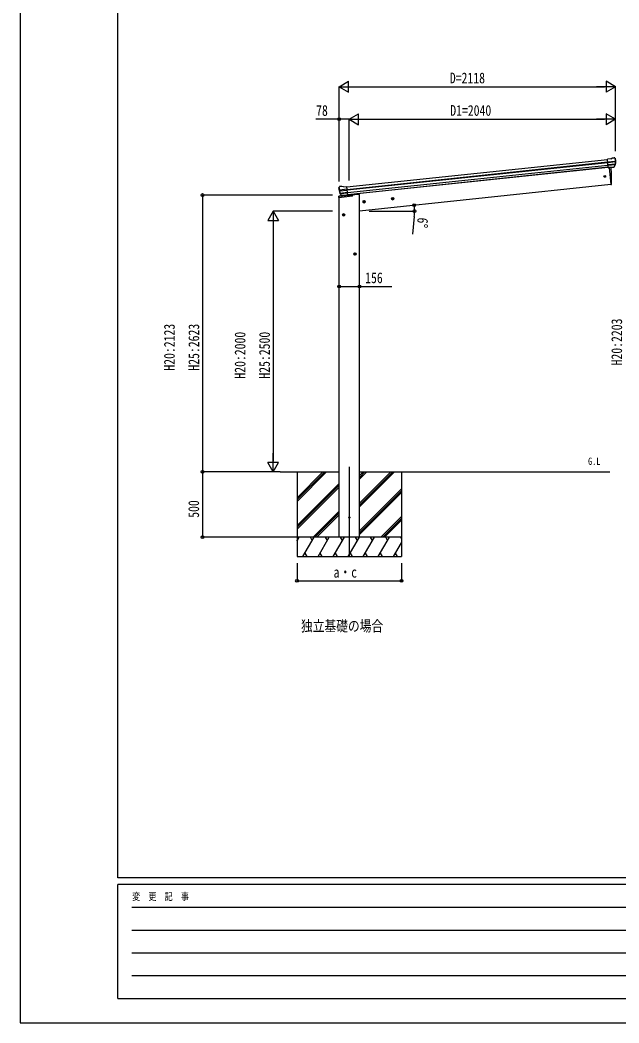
# Model space of a CAD drawing. Units: millimetres, scale not verified. Extents: x -10512 to 10512, y -7425 to 7425.
# Drawn here: x -10512 to -5923, y -7425 to 264 of the extents above; entities that cross this region are included whole.
import ezdxf
from ezdxf.enums import TextEntityAlignment as Align

# ---------------------------------------------------------------- set-up
doc = ezdxf.new("R2010")
doc.units = ezdxf.units.MM
doc.header["$LTSCALE"] = 30
for name, color, linetype in [('0-2_USER1', 3, 'Continuous'), ('0-3_YKK_12', 2, 'Continuous'), ('0-4_YKK_13', 4, 'Continuous'), ('0-5_YKK_A1', 4, 'Continuous'), ('0-6_YKK_D', 6, 'Continuous'), ('0-7_YKK_ZWAK', 7, 'Continuous')]:
    doc.layers.add(name, color=color, linetype=linetype)
doc.styles.add('ＭＳ ゴシック', font='')
doc.styles.get('ＭＳ ゴシック').set_extended_font_data('MS Gothic')

msp = doc.modelspace()

# ---------------------------------------------------------------- linework, layer by layer
at = {"layer": '0-3_YKK_12'}
msp.add_line((-7990.3, -3161.78), (-7990.3, -3855.1), dxfattribs=at)
at = {"layer": '0-4_YKK_13'}
for p, q in [((-5985.49, -800.48), (-6012.02, -803.26)), ((-6005.23, -867.82), (-6012.02, -803.26)), ((-6009.86, -823.79), (-5950.12, -817.51)), ((-5949.64, -823.38), (-6009.24, -829.65)), ((-5950.48, -840.14), (-6007.51, -846.13)), ((-5951.87, -844.8), (-6007.04, -850.6)), ((-5960.43, -861.38), (-5950.98, -843.08)), ((-5959.37, -861.81), (-5949.25, -843.55)), ((-5959.18, -791.68), (-5959.18, -791.68)), ((-5955.51, -792.76), (-5955.51, -792.76)), ((-5955.51, -792.76), (-5951.19, -796.26)), ((-5951.19, -796.26), (-5950.33, -796.96)), ((-5948.94, -800.66), (-5949.25, -798.81)), ((-5961.88, -863.03), (-6005.26, -867.59)), ((-6005.23, -867.82), (-5995.29, -866.77)), ((-5998.66, -867.13), (-5984.96, -997.5)), ((-5995.29, -866.77), (-5995.01, -866.84)), ((-5995.01, -866.84), (-5969.68, -864.17)), ((-5969.68, -864.17), (-5969.43, -864.05)), ((-5969.43, -864.05), (-5961.74, -863.25)), ((-5984.96, -997.5), (-5982.91, -997.21)), ((-8070.34, -1023.62), (-8070.42, -1021.75)), ((-8069.05, -1018.86), (-8069.75, -1019.72)), ((-8065.56, -1014.54), (-8069.05, -1018.86)), ((-7963.48, -1075.17), (-8068.25, -1086.18)), ((-8068.25, -1086.18), (-7963.48, -1075.17)), ((-7963.48, -1075.24), (-8067.73, -1086.19)), ((-7963.48, -1075.74), (-8066.81, -1086.6)), ((-8005.94, -1033.59), (-8065.68, -1039.87)), ((-8065.56, -1014.54), (-8065.55, -1014.54)), ((-8064.93, -1045.71), (-8005.33, -1039.44)), ((-8062.2, -1012.71), (-8062.19, -1012.71)), ((-8047.42, -1081.27), (-8061.12, -1065.51)), ((-8060.63, -1061.92), (-8003.6, -1055.93)), ((-8046.48, -1080.63), (-8059.53, -1064.69)), ((-8058.3, -1066.19), (-8003.13, -1060.39)), ((-8034.62, -1015.85), (-8008.1, -1013.06)), ((-8001.32, -1077.61), (-8008.1, -1013.06)), ((-7963.48, -1079.78), (-7963.48, -1075.17)), ((-8070.48, -1095.53), (-8069.24, -1086.12)), ((-8069.47, -1095.43), (-8070.48, -1095.53)), ((-8069.47, -1095.43), (-7967.95, -1084.76)), ((-8068.25, -1086.18), (-8069.47, -1095.43)), ((-8069.47, -1095.43), (-8068.25, -1086.18)), ((-8067.73, -1086.19), (-8068.94, -1095.37)), ((-8068.25, -1086.18), (-8068.35, -1085.25)), ((-8068.35, -1085.25), (-8068.25, -1086.18)), ((-8066.81, -1086.6), (-8066.86, -1086.1)), ((-8037.12, -1081.38), (-8044.81, -1082.18)), ((-8044.72, -1081.95), (-8001.34, -1077.39)), ((-8036.85, -1081.44), (-8037.12, -1081.38)), ((-8011.52, -1078.78), (-8036.85, -1081.44)), ((-8011.26, -1078.66), (-8011.52, -1078.78)), ((-8001.32, -1077.61), (-8011.26, -1078.66)), ((-7998.48, -1077.91), (-7998.48, -1079.42))]:
    msp.add_line(p, q, dxfattribs=at)
for points in [[(-5985.49, -800.48), (-5973.9, -793.51), (-5973.89, -793.51)], [(-5972.67, -793.1), (-5972.66, -793.09), (-5959.18, -791.68)], [(-8068.35, -1085.25), (-7963.48, -1074.23), (-7963.48, -1075.17)], [(-8048.71, -1011.3), (-8048.71, -1011.3), (-8062.19, -1012.71)], [(-8034.62, -1015.85), (-8047.42, -1011.44), (-8047.42, -1011.44)]]:
    msp.add_lwpolyline(points, dxfattribs=at)
for centre, radius in [((-6031.75, -934.95), 6.5), ((-7990.05, -3550.01), 5)]:
    msp.add_circle(centre, radius, dxfattribs=at)
for centre, radius, start, end in [((-5972.35, -796.08), 3, 96.02369, 120.97631), ((-5958.66, -796.65), 5, 51.04426, 95.95574), ((-6142.5, -822.31), 192.44, 1.4271, 6.57578), ((-5953.64, -841.7), 3, 332.69111, 354.20009), ((-6149.84, -821.77), 200.2, 354.20009, 359.53883), ((-5904.85, -815.4), 45.32, 182.67122, 185.64518), ((-5949.45, -824.72), 1.35, 95.1605, 97.91927), ((-5946.85, -823.16), 2.74, 179.02151, 184.43412), ((-5951.88, -842.09), 3, 331, 354.13916), ((-6149.84, -821.77), 202, 354.13916, 6), ((-6879.56, -957.29), 900, 357.63919, 5.84085), ((-5961.99, -860.35), 2.99, 285.2717, 331.00739), ((-5983.33, -994.24), 3, 278, 357.63919), ((-7869.45, -1002.51), 202, 186, 197.86084), ((-7876.51, -1004.56), 192.44, 185.42422, 190.5729), ((-8110.4, -1047.22), 45.32, 6.35482, 9.32878), ((-8061.67, -1017.69), 5, 96.04426, 140.95574), ((-8067.71, -1046.08), 2.74, 7.56588, 12.97849), ((-8064.84, -1047.06), 1.35, 94.08073, 96.8395), ((-7869.45, -1002.51), 200.2, 192.46117, 197.79991), ((-8058.85, -1063.54), 3, 197.86084, 221), ((-8057.21, -1062.79), 3, 197.79991, 219.30889), ((-8048.4, -1014.28), 3, 71.02369, 95.97631), ((-8068.25, -1086.25), 1, 96, 172.5), ((-8068.97, -1089.77), 3.66, 78.7113, 94.17753), ((-8068.97, -1089.77), 3.66, 78.7113, 94.17753), ((-8045.16, -1079.3), 2.99, 220.99261, 266.7283), ((-7968.48, -1079.78), 5, 276, 0)]:
    msp.add_arc(centre, radius, start, end, dxfattribs=at)
for centre, major_axis, ratio, start_param, end_param in [((-5951.2, -800.26), (-0.87, 5.91), 0.020485, 0.671432, 1.5691306), ((-5956.6, -795.74), (5.88, -1.31), 0.24881, 0.460585, 0.4641038), ((-5952.22, -799.29), (-2.34, 1.9), 0.995767, 3.9859716, 4.712389), ((-6147.53, -843.72), (-20.92, 199.05), 0.994373, 4.7113789, 4.7277536), ((-5962.19, -860.05), (-0.11, 3), 0.642905, 3.2459383, 4.203928), ((-5962.06, -860.26), (1.66, -2.51), 0.997631, 5.8041905, 5.8929484), ((-5962.13, -860.15), (3.53, -2.11), 0.650902, 5.2561448, 5.3289554), ((-5959.76, -859.8), (1.08, 3.13), 0.040856, 2.1135035, 2.1416249), ((-8067.42, -1021.61), (1.9, 2.34), 0.995767, 1.5707963, 2.2972137), ((-8063.87, -1017.23), (-5.48, -2.51), 0.24881, 5.8190815, 5.8226003), ((-8068.21, -1022.77), (-0.38, 5.97), 0.020485, 4.7140547, 5.6117533), ((-7867.14, -1024.46), (-20.92, 199.05), 0.994373, 1.5554317, 1.5718064), ((-8047.46, -1079.22), (-1.71, 2.84), 0.040856, 4.1415604, 4.1696818), ((-8045.03, -1078.97), (-0.51, 2.96), 0.642905, 2.0792573, 3.037247), ((-8045.07, -1079.07), (-3.02, -2.79), 0.650902, 0.9542299, 1.0270405), ((-8045.12, -1079.2), (-1.1, -2.8), 0.997631, 0.3902369, 0.4789948)]:
    msp.add_ellipse(centre, major_axis=major_axis, ratio=ratio, start_param=start_param, end_param=end_param, dxfattribs=at)
at = {"layer": '0-5_YKK_A1'}
for p, q in [((-8007.89, -1015.05), (-6011.81, -805.25)), ((-8005.91, -1033.95), (-6009.82, -824.15)), ((-8005.48, -1038.12), (-6009.38, -828.33)), ((-8003.38, -1057.98), (-6007.3, -848.19)), ((-6005.54, -864.92), (-8001.62, -1074.72)), ((-6005.43, -865.92), (-7930.72, -1068.28)), ((-5998.66, -867.13), (-5984.96, -997.5)), ((-5984.96, -997.5), (-7912.3, -1200.07)), ((-7930.72, -1068.28), (-7930.11, -1074.07)), ((-7912.3, -3700.01), (-7912.3, -1074.07)), ((-8067.8, -3700.07), (-8067.8, -1095.25)), ((-7866.14, -1127.85), (-7886.03, -1129.94)), ((-7876.87, -1121.43), (-7882.94, -1125.84)), ((-7882.94, -1125.84), (-7882.16, -1133.31)), ((-7882.16, -1133.31), (-7875.3, -1136.36)), ((-7875.04, -1138.84), (-7877.13, -1118.95)), ((-7870.01, -1124.48), (-7876.87, -1121.43)), ((-7647.35, -1104.85), (-7667.24, -1106.95)), ((-7658.08, -1098.44), (-7664.15, -1102.85)), ((-7664.15, -1102.85), (-7663.36, -1110.31)), ((-7663.36, -1110.31), (-7656.51, -1113.36)), ((-7656.25, -1115.85), (-7658.34, -1095.95)), ((-7651.22, -1101.49), (-7658.08, -1098.44)), ((-8023.3, -1229.62), (-8043.3, -1229.62)), ((-8033.3, -1222.12), (-8039.8, -1225.87)), ((-8039.8, -1225.87), (-8039.8, -1233.38)), ((-8033.3, -1239.62), (-8033.3, -1219.62)), ((-8026.8, -1225.87), (-8033.3, -1222.12)), ((-8039.8, -1233.38), (-8033.3, -1237.13)), ((-7936.3, -1529.62), (-7956.3, -1529.62)), ((-7946.3, -1522.12), (-7952.8, -1525.87)), ((-7952.8, -1525.87), (-7952.8, -1533.38)), ((-7952.8, -1533.38), (-7946.3, -1537.13)), ((-7946.3, -1539.62), (-7946.3, -1519.62)), ((-7939.8, -1525.87), (-7946.3, -1522.12)), ((-8518.94, -3200.07), (-8067.8, -3200.07)), ((-8390.3, -3200.07), (-8390.3, -3850.07)), ((-8390.3, -3426.7), (-8163.67, -3200.07)), ((-8390.3, -3412.56), (-8177.81, -3200.07)), ((-8390.3, -3398.42), (-8191.95, -3200.07)), ((-7912.3, -3200.07), (-5993.36, -3200.07)), ((-7912.3, -3469.2), (-7643.17, -3200.07)), ((-7912.3, -3455.06), (-7657.31, -3200.07)), ((-7912.3, -3440.92), (-7671.45, -3200.07)), ((-7912.3, -3257.01), (-7855.36, -3200.07)), ((-7912.3, -3242.87), (-7869.5, -3200.07)), ((-7912.3, -3228.73), (-7883.65, -3200.07)), ((-7590.3, -3200.13), (-7590.3, -3850.07)), ((-8390.3, -3610.55), (-8068.3, -3288.55)), ((-8390.3, -3624.69), (-8068.3, -3302.69)), ((-8390.3, -3638.83), (-8068.3, -3316.83)), ((-7912.3, -3653.05), (-7590.3, -3331.05)), ((-7912.3, -3667.19), (-7590.3, -3345.19)), ((-7912.3, -3681.33), (-7590.3, -3359.33)), ((-8267.69, -3700.07), (-8068.3, -3500.68)), ((-8253.55, -3700.07), (-8068.3, -3514.82)), ((-8239.41, -3700.07), (-8068.3, -3528.97)), ((-7747.19, -3700.07), (-7590.3, -3543.18)), ((-7733.05, -3700.07), (-7590.3, -3557.32)), ((-7718.91, -3700.07), (-7590.3, -3571.47)), ((-7590.3, -3700.07), (-8390.3, -3700.07)), ((-8390.3, -3729.01), (-8373.59, -3700.07)), ((-8388.59, -3726.05), (-8390.3, -3723.09)), ((-8344.73, -3850.07), (-8258.12, -3700.07)), ((-8273.12, -3726.05), (-8288.12, -3700.07)), ((-8229.25, -3850.07), (-8142.65, -3700.07)), ((-8157.65, -3726.05), (-8172.65, -3700.07)), ((-8113.78, -3850.07), (-8027.18, -3700.07)), ((-8042.18, -3726.05), (-8057.18, -3700.07)), ((-7998.31, -3850.07), (-7911.71, -3700.07)), ((-7926.71, -3726.05), (-7941.71, -3700.07)), ((-7882.84, -3850.07), (-7796.24, -3700.07)), ((-7811.24, -3726.05), (-7826.24, -3700.07)), ((-7767.38, -3850.07), (-7680.77, -3700.07)), ((-7695.77, -3726.05), (-7710.77, -3700.07)), ((-7651.91, -3850.07), (-7590.3, -3743.37)), ((-7590.3, -3708.74), (-7595.31, -3700.07)), ((-8329.73, -3824.09), (-8314.73, -3850.07)), ((-8214.26, -3824.09), (-8199.26, -3850.07)), ((-8098.79, -3824.09), (-8083.79, -3850.07)), ((-7983.31, -3824.09), (-7968.32, -3850.07)), ((-7867.85, -3824.09), (-7852.85, -3850.07)), ((-7752.38, -3824.09), (-7737.38, -3850.07)), ((-7636.91, -3824.09), (-7621.91, -3850.07)), ((-8390.3, -3850.07), (-7590.3, -3850.07))]:
    msp.add_line(p, q, dxfattribs=at)
for points in [[(-7912.3, -1074.07), (-7932.3, -1074.07), (-7963.48, -1077.35)], [(-7875.3, -1136.36), (-7869.23, -1131.95), (-7870.01, -1124.48)], [(-7656.51, -1113.36), (-7650.43, -1108.95), (-7651.22, -1101.49)], [(-8033.3, -1237.13), (-8026.8, -1233.38), (-8026.8, -1225.87)], [(-7946.3, -1537.13), (-7939.8, -1533.38), (-7939.8, -1525.87)]]:
    msp.add_lwpolyline(points, dxfattribs=at)
for centre, radius in [((-7876.09, -1128.9), 8.5), ((-7876.09, -1128.9), 7.7), ((-7876.09, -1128.9), 6.5), ((-7657.29, -1105.9), 8.5), ((-7657.29, -1105.9), 7.7), ((-7657.29, -1105.9), 6.5), ((-8033.3, -1229.62), 8.5), ((-8033.3, -1229.62), 7.7), ((-8033.3, -1229.62), 6.5), ((-7946.3, -1529.62), 8.5), ((-7946.3, -1529.62), 7.7), ((-7946.3, -1529.62), 6.5)]:
    msp.add_circle(centre, radius, dxfattribs=at)
at = {"layer": '0-6_YKK_D'}
for p, q in [((-8068.3, -246.68), (-7996.13, -205.01)), ((-7996.13, -288.34), (-7996.13, -205.01)), ((-5949.92, -246.68), (-6022.09, -205.01)), ((-6022.09, -205.01), (-6022.09, -288.34)), ((-8068.3, -964.09), (-8068.3, -245.68)), ((-8068.3, -246.68), (-7996.13, -288.34)), ((-8068.3, -246.68), (-7923.96, -246.68)), ((-7984.97, -246.68), (-6033.25, -246.68)), ((-5949.92, -246.68), (-6094.25, -246.68)), ((-5949.92, -246.68), (-6022.09, -288.34)), ((-5949.92, -741.35), (-5949.92, -245.68)), ((-7990.05, -496.68), (-7917.88, -455.01)), ((-7917.88, -538.34), (-7917.88, -455.01)), ((-5949.92, -496.68), (-6022.09, -455.01)), ((-6022.09, -455.01), (-6022.09, -538.34)), ((-8067.8, -974.09), (-8067.8, -495.68)), ((-7990.05, -965.92), (-7990.05, -495.68)), ((-7990.05, -965.92), (-7990.05, -495.68)), ((-7990.05, -496.68), (-7917.88, -538.34)), ((-7990.05, -496.68), (-7845.71, -496.68)), ((-7906.72, -496.68), (-6033.25, -496.68)), ((-5949.92, -496.68), (-6094.25, -496.68)), ((-5949.92, -496.68), (-6022.09, -538.34)), ((-5949.92, -740.35), (-5949.92, -495.68)), ((-8118.3, -1077.57), (-9115.48, -1077.57)), ((-9114.48, -1077.57), (-9114.48, -3200.07)), ((-8572.78, -1200.07), (-8614.45, -1272.24)), ((-8118.3, -1200.07), (-8573.78, -1200.07)), ((-8572.78, -1200.07), (-8531.12, -1272.24)), ((-8572.78, -1200.07), (-8572.78, -1344.41)), ((-7837.94, -1200.07), (-7488.39, -1200.07)), ((-8614.45, -1272.24), (-8531.12, -1272.24)), ((-8572.78, -1283.4), (-8572.78, -3116.74)), ((-7491.52, -1242.52), (-7505.11, -1377.17)), ((-8572.78, -3200.07), (-8572.78, -3055.73)), ((-8572.78, -3200.07), (-8614.45, -3127.9)), ((-8531.12, -3127.9), (-8614.45, -3127.9)), ((-8572.78, -3200.07), (-8531.12, -3127.9)), ((-8519.94, -3200.07), (-9115.48, -3200.07)), ((-8519.94, -3200.07), (-9115.48, -3200.07)), ((-9114.48, -3200.07), (-9114.48, -3700.07)), ((-8519.94, -3200.07), (-8573.78, -3200.07)), ((-8391.3, -3700.07), (-9115.48, -3700.07)), ((-8390.3, -3901.01), (-8390.3, -4036.78)), ((-7590.3, -3901.01), (-7590.3, -4036.78)), ((-8390.3, -4035.78), (-7590.3, -4035.78))]:
    msp.add_line(p, q, dxfattribs=at)
for points in [[(-7990.05, -496.68), (-8067.8, -496.68), (-8245.63, -496.68)], [(-8067.8, -1779.62), (-7912.3, -1779.62), (-7662.47, -1779.62)]]:
    msp.add_lwpolyline(points, dxfattribs=at)
for centre in [(-8067.8, -496.68), (-9114.48, -1077.57), (-7491.7, -1155.87), (-7489.39, -1200.07), (-8067.8, -1779.62), (-7912.3, -1779.62), (-9114.48, -3200.07), (-9114.48, -3200.07), (-9114.48, -3700.07), (-8390.3, -4035.78), (-7590.3, -4035.78)]:
    msp.add_circle(centre, 10.62, dxfattribs=at)
for start, end in [(0, 6), (354.23974, 0)]:
    msp.add_arc((-7912.3, -1200.07), 422.91, start, end, dxfattribs=at)
at = {"layer": '0-7_YKK_ZWAK'}
for p, q in [((-9762.45, -6312.5), (-9762.45, 6937.5)), ((9737.55, -6312.5), (-9762.45, -6312.5)), ((-3262.45, -6362.5), (-9762.45, -6362.5)), ((-9762.45, -7237.5), (-9762.45, -6362.5)), ((-9656.2, -6537.5), (-3387.45, -6537.5)), ((-9656.2, -6712.5), (-3387.45, -6712.5)), ((-9656.2, -6887.5), (-3387.45, -6887.5)), ((-9656.2, -7062.5), (-3387.45, -7062.5)), ((-9762.45, -7237.5), (-3262.45, -7237.5))]:
    msp.add_line(p, q, dxfattribs=at)
msp.add_lwpolyline([(-10512.5, -7425), (10512.5, -7425), (10512.5, 7425), (-10512.5, 7425)], close=True, dxfattribs=at)

# ---------------------------------------------------------------- texts
at = {"layer": '0-2_USER1', "style": 'ＭＳ ゴシック', "width": 0.8}
for s, height, p in [('G.L', 54.99, (-6159.87, -3162.61)), ('独立基礎の場合', 82.48, (-8359.79, -4447.6))]:
    msp.add_text(s, height=height, dxfattribs=at).set_placement(p, align=Align.BOTTOM_LEFT)
at = {"layer": '0-6_YKK_D', "style": 'ＭＳ ゴシック', "width": 0.8}
for s, p in [('D=2118', (-7219.11, -245.88)), ('78', (-8243.97, -495.01)), ('D1=2040', (-7215.98, -495.01)), ('156', (-7868.13, -1777.96)), ('a・c', (-8110.3, -4034.98))]:
    msp.add_text(s, height=82.48, dxfattribs=at).set_placement(p, align=Align.BOTTOM_LEFT)
for s, rotation, p in [('6°', 264.24, (-7490.03, -1244.34)), ('H20:2123', 90, (-9302.78, -2423.82)), ('H25:2623', 90, (-9115.28, -2423.82)), ('H20:2203', 90, (-5874.52, -2383.79)), ('H20:2000', 90, (-8761.08, -2485.07)), ('H25:2500', 90, (-8573.58, -2485.07)), ('500', 90, (-9116.15, -3552.07))]:
    msp.add_text(s, height=82.48, rotation=rotation, dxfattribs=at).set_placement(p, align=Align.BOTTOM_LEFT)
at = {"layer": '0-7_YKK_ZWAK', "style": 'ＭＳ ゴシック', "width": 0.8}
msp.add_text('変  更  記  事', height=54.99, dxfattribs=at).set_placement((-9653.28, -6500), align=Align.BOTTOM_LEFT)

doc.saveas('drawing.dxf')
